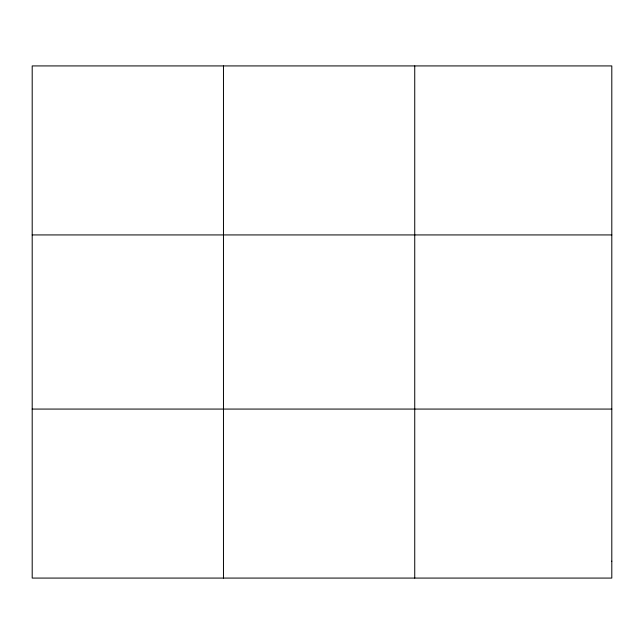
<?xml version="1.0" encoding="UTF-8"?>
<svg xmlns="http://www.w3.org/2000/svg" width="644" height="644" viewBox="0 0 644 644"><rect width="100%" height="100%" fill="white"/><g stroke="black" fill="none" stroke-linecap="round" stroke-linejoin="round"><path stroke-width="0.97" d="M223.468 65.921L223.468 578.079M414.736 65.921L414.736 578.079M32.2 234.931L611.8 234.931M32.2 409.069L611.8 409.069M611.8 561.174L611.8 578.079L32.2 578.079L32.2 65.921L611.8 65.921L611.8 561.174"/></g></svg>
